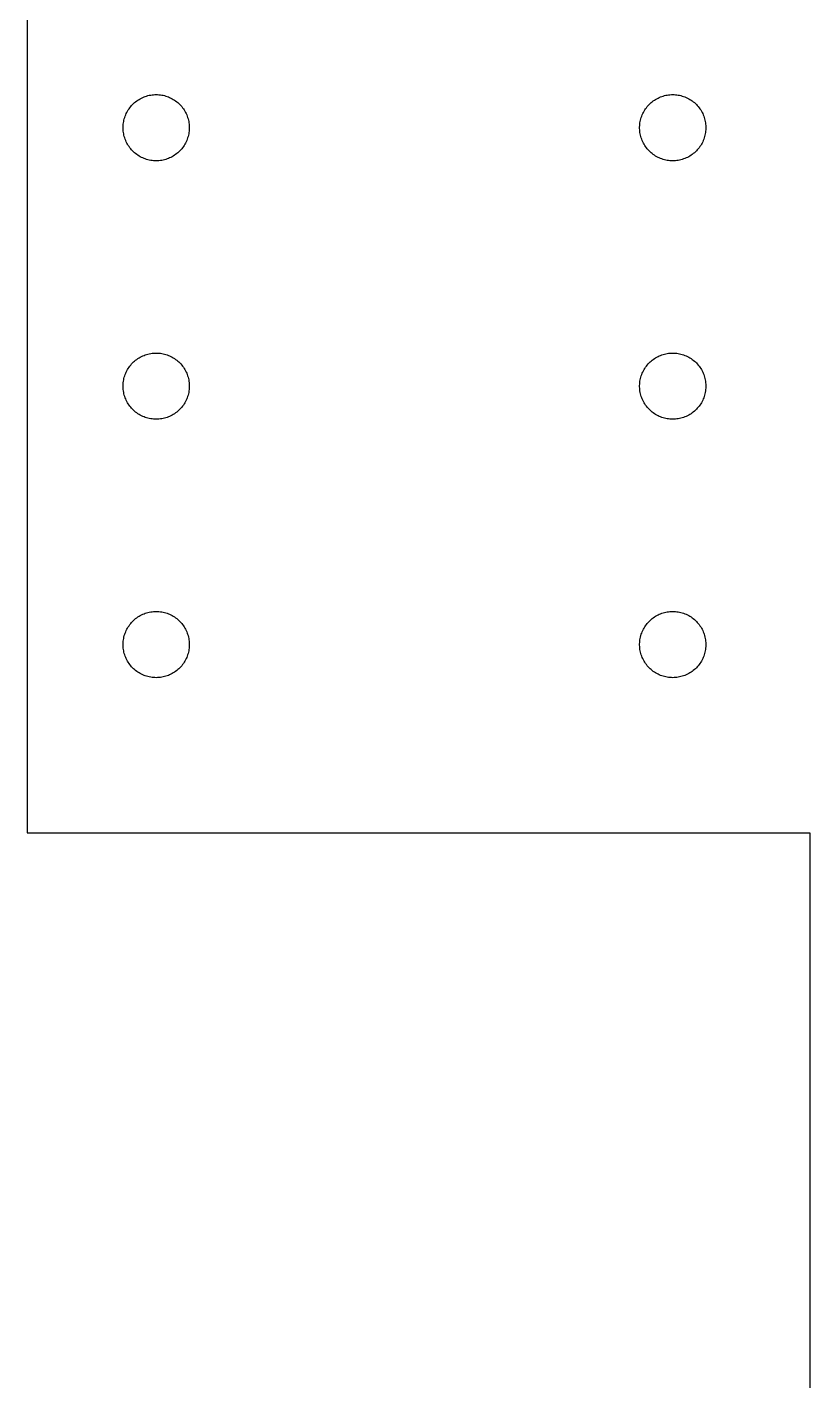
# Model space of a CAD drawing. Header units: metres. Extents: x -8 to 8, y -7.5 to 5.8.
# Drawn here: x -8.031 to -6.122, y -0.85 to 2.45 of the extents above; entities that cross this region are included whole.
import ezdxf

# ---------------------------------------------------------------- set-up
doc = ezdxf.new("R2010")
doc.units = ezdxf.units.M

msp = doc.modelspace()

# ---------------------------------------------------------------- linework, layer by layer
for p, q in [((-8.03149, 3.59999), (-8.03149, 0.485825)), ((-7.75542, 2.27544), (-7.75241, 2.27701)), ((-7.75241, 2.27701), (-7.74936, 2.27844)), ((-7.74936, 2.27844), (-7.74625, 2.27975)), ((-7.74625, 2.27975), (-7.74307, 2.28093)), ((-7.74307, 2.28093), (-7.73985, 2.28198)), ((-7.73985, 2.28198), (-7.7366, 2.28288)), ((-7.7366, 2.28288), (-7.73331, 2.28366)), ((-7.73331, 2.28366), (-7.73, 2.2843)), ((-7.73, 2.2843), (-7.72665, 2.28479)), ((-7.72665, 2.28479), (-7.72328, 2.28514)), ((-7.72328, 2.28514), (-7.71991, 2.28535)), ((-7.71991, 2.28535), (-7.71654, 2.28543)), ((-7.71654, 2.28543), (-7.71315, 2.28535)), ((-7.71315, 2.28535), (-7.70978, 2.28514)), ((-7.70978, 2.28514), (-7.70642, 2.28479)), ((-7.70642, 2.28479), (-7.70308, 2.2843)), ((-7.70308, 2.2843), (-7.69975, 2.28366)), ((-7.69975, 2.28366), (-7.69646, 2.28288)), ((-7.69646, 2.28288), (-7.69321, 2.28198)), ((-7.69321, 2.28198), (-7.68999, 2.28093)), ((-7.68999, 2.28093), (-7.68683, 2.27975)), ((-7.68683, 2.27975), (-7.6837, 2.27844)), ((-7.6837, 2.27844), (-7.68065, 2.27701)), ((-7.68065, 2.27701), (-7.67766, 2.27544)), ((-6.49557, 2.27544), (-6.49257, 2.27701)), ((-6.49257, 2.27701), (-6.48952, 2.27844)), ((-6.48952, 2.27844), (-6.4864, 2.27975)), ((-6.4864, 2.27975), (-6.48323, 2.28093)), ((-6.48323, 2.28093), (-6.48001, 2.28198)), ((-6.48001, 2.28198), (-6.47676, 2.28288)), ((-6.47676, 2.28288), (-6.47346, 2.28366)), ((-6.47346, 2.28366), (-6.47015, 2.2843)), ((-6.47015, 2.2843), (-6.4668, 2.28479)), ((-6.4668, 2.28479), (-6.46344, 2.28514)), ((-6.46344, 2.28514), (-6.46007, 2.28535)), ((-6.46007, 2.28535), (-6.4567, 2.28543)), ((-6.4567, 2.28543), (-6.45331, 2.28535)), ((-6.45331, 2.28535), (-6.44994, 2.28514)), ((-6.44994, 2.28514), (-6.44658, 2.28479)), ((-6.44658, 2.28479), (-6.44324, 2.2843)), ((-6.44324, 2.2843), (-6.43991, 2.28366)), ((-6.43991, 2.28366), (-6.43661, 2.28288)), ((-6.43661, 2.28288), (-6.43336, 2.28198)), ((-6.43336, 2.28198), (-6.43015, 2.28093)), ((-6.43015, 2.28093), (-6.42697, 2.27975)), ((-6.42697, 2.27975), (-6.42386, 2.27844)), ((-6.42386, 2.27844), (-6.42081, 2.27701)), ((-6.42081, 2.27701), (-6.4178, 2.27544)), ((-7.78806, 2.24211), (-7.78642, 2.24507)), ((-7.78642, 2.24507), (-7.78468, 2.24796)), ((-7.78468, 2.24796), (-7.78281, 2.25078)), ((-7.78281, 2.25078), (-7.78082, 2.25351)), ((-7.78082, 2.25351), (-7.77872, 2.25616)), ((-7.77872, 2.25616), (-7.7765, 2.25873)), ((-7.7765, 2.25873), (-7.7742, 2.26118)), ((-7.7742, 2.26118), (-7.77177, 2.26355)), ((-7.77177, 2.26355), (-7.76927, 2.26581)), ((-7.76927, 2.26581), (-7.76666, 2.26797)), ((-7.76666, 2.26797), (-7.76398, 2.27)), ((-7.76398, 2.27), (-7.7612, 2.27194)), ((-7.7612, 2.27194), (-7.75835, 2.27376)), ((-7.75835, 2.27376), (-7.75542, 2.27544)), ((-7.67766, 2.27544), (-7.67473, 2.27376)), ((-7.67473, 2.27376), (-7.67188, 2.27194)), ((-7.67188, 2.27194), (-7.6691, 2.27)), ((-7.6691, 2.27), (-7.6664, 2.26797)), ((-7.6664, 2.26797), (-7.6638, 2.26581)), ((-7.6638, 2.26581), (-7.66129, 2.26355)), ((-7.66129, 2.26355), (-7.65887, 2.26118)), ((-7.65887, 2.26118), (-7.65656, 2.25873)), ((-7.65656, 2.25873), (-7.65434, 2.25616)), ((-7.65434, 2.25616), (-7.65225, 2.25351)), ((-7.65225, 2.25351), (-7.65025, 2.25078)), ((-7.65025, 2.25078), (-7.64839, 2.24796)), ((-7.64839, 2.24796), (-7.64664, 2.24507)), ((-7.64664, 2.24507), (-7.645, 2.24211)), ((-6.52821, 2.24211), (-6.52658, 2.24507)), ((-6.52658, 2.24507), (-6.52483, 2.24796)), ((-6.52483, 2.24796), (-6.52296, 2.25078)), ((-6.52296, 2.25078), (-6.52098, 2.25351)), ((-6.52098, 2.25351), (-6.51888, 2.25616)), ((-6.51888, 2.25616), (-6.51666, 2.25873)), ((-6.51666, 2.25873), (-6.51436, 2.26118)), ((-6.51436, 2.26118), (-6.51193, 2.26355)), ((-6.51193, 2.26355), (-6.50943, 2.26581)), ((-6.50943, 2.26581), (-6.50682, 2.26797)), ((-6.50682, 2.26797), (-6.50414, 2.27)), ((-6.50414, 2.27), (-6.50136, 2.27194)), ((-6.50136, 2.27194), (-6.4985, 2.27376)), ((-6.4985, 2.27376), (-6.49557, 2.27544)), ((-6.4178, 2.27544), (-6.41489, 2.27376)), ((-6.41489, 2.27376), (-6.41203, 2.27194)), ((-6.41203, 2.27194), (-6.40926, 2.27)), ((-6.40926, 2.27), (-6.40656, 2.26797)), ((-6.40656, 2.26797), (-6.40395, 2.26581)), ((-6.40395, 2.26581), (-6.40144, 2.26355)), ((-6.40144, 2.26355), (-6.39903, 2.26118)), ((-6.39903, 2.26118), (-6.39671, 2.25873)), ((-6.39671, 2.25873), (-6.3945, 2.25616)), ((-6.3945, 2.25616), (-6.39241, 2.25351)), ((-6.39241, 2.25351), (-6.39041, 2.25078)), ((-6.39041, 2.25078), (-6.38855, 2.24796)), ((-6.38855, 2.24796), (-6.3868, 2.24507)), ((-6.3868, 2.24507), (-6.38516, 2.24211)), ((-7.79709, 2.20978), (-7.7968, 2.21315)), ((-7.7968, 2.21315), (-7.79637, 2.21651)), ((-7.79637, 2.21651), (-7.79581, 2.21983)), ((-7.79581, 2.21983), (-7.7951, 2.22314)), ((-7.7951, 2.22314), (-7.79427, 2.22643)), ((-7.79427, 2.22643), (-7.79329, 2.22966)), ((-7.79329, 2.22966), (-7.79218, 2.23285)), ((-7.79218, 2.23285), (-7.79094, 2.23599)), ((-7.79094, 2.23599), (-7.78957, 2.23907)), ((-7.78957, 2.23907), (-7.78806, 2.24211)), ((-7.645, 2.24211), (-7.64351, 2.23907)), ((-7.64351, 2.23907), (-7.64214, 2.23599)), ((-7.64214, 2.23599), (-7.64088, 2.23285)), ((-7.64088, 2.23285), (-7.63977, 2.22966)), ((-7.63977, 2.22966), (-7.63879, 2.22643)), ((-7.63879, 2.22643), (-7.63795, 2.22314)), ((-7.63795, 2.22314), (-7.63725, 2.21983)), ((-7.63725, 2.21983), (-7.63669, 2.21651)), ((-7.63669, 2.21651), (-7.63626, 2.21315)), ((-7.63626, 2.21315), (-7.63599, 2.20978)), ((-6.53723, 2.20978), (-6.53696, 2.21315)), ((-6.53696, 2.21315), (-6.53653, 2.21651)), ((-6.53653, 2.21651), (-6.53596, 2.21983)), ((-6.53596, 2.21983), (-6.53526, 2.22314)), ((-6.53526, 2.22314), (-6.53442, 2.22643)), ((-6.53442, 2.22643), (-6.53345, 2.22966)), ((-6.53345, 2.22966), (-6.53233, 2.23285)), ((-6.53233, 2.23285), (-6.5311, 2.23599)), ((-6.5311, 2.23599), (-6.52971, 2.23907)), ((-6.52971, 2.23907), (-6.52821, 2.24211)), ((-6.38516, 2.24211), (-6.38367, 2.23907)), ((-6.38367, 2.23907), (-6.38229, 2.23599)), ((-6.38229, 2.23599), (-6.38104, 2.23285)), ((-6.38104, 2.23285), (-6.37993, 2.22966)), ((-6.37993, 2.22966), (-6.37895, 2.22643)), ((-6.37895, 2.22643), (-6.37811, 2.22314)), ((-6.37811, 2.22314), (-6.37741, 2.21983)), ((-6.37741, 2.21983), (-6.37685, 2.21651)), ((-6.37685, 2.21651), (-6.37642, 2.21315)), ((-6.37642, 2.21315), (-6.37614, 2.20978)), ((-7.79723, 2.20641), (-7.79709, 2.20978)), ((-7.79723, 2.20303), (-7.79723, 2.20641)), ((-7.79709, 2.19965), (-7.79723, 2.20303)), ((-7.7968, 2.19627), (-7.79709, 2.19965)), ((-7.79637, 2.19293), (-7.7968, 2.19627)), ((-7.79581, 2.18959), (-7.79637, 2.19293)), ((-7.7951, 2.18628), (-7.79581, 2.18959)), ((-7.79427, 2.18301), (-7.7951, 2.18628)), ((-7.79329, 2.17978), (-7.79427, 2.18301)), ((-7.79218, 2.17659), (-7.79329, 2.17978)), ((-7.63977, 2.17978), (-7.64088, 2.17659)), ((-7.63879, 2.18301), (-7.63977, 2.17978)), ((-7.63795, 2.18628), (-7.63879, 2.18301)), ((-7.63725, 2.18959), (-7.63795, 2.18628)), ((-7.63669, 2.19293), (-7.63725, 2.18959)), ((-7.63626, 2.19627), (-7.63669, 2.19293)), ((-7.63599, 2.19965), (-7.63626, 2.19627)), ((-7.63599, 2.20978), (-7.63585, 2.20641)), ((-7.63585, 2.20303), (-7.63599, 2.19965)), ((-7.63585, 2.20641), (-7.63585, 2.20303)), ((-6.53738, 2.20641), (-6.53723, 2.20978)), ((-6.53738, 2.20303), (-6.53738, 2.20641)), ((-6.53723, 2.19965), (-6.53738, 2.20303)), ((-6.53696, 2.19627), (-6.53723, 2.19965)), ((-6.53653, 2.19293), (-6.53696, 2.19627)), ((-6.53596, 2.18959), (-6.53653, 2.19293)), ((-6.53526, 2.18628), (-6.53596, 2.18959)), ((-6.53442, 2.18301), (-6.53526, 2.18628)), ((-6.53345, 2.17978), (-6.53442, 2.18301)), ((-6.53233, 2.17659), (-6.53345, 2.17978)), ((-6.37993, 2.17978), (-6.38104, 2.17659)), ((-6.37895, 2.18301), (-6.37993, 2.17978)), ((-6.37811, 2.18628), (-6.37895, 2.18301)), ((-6.37741, 2.18959), (-6.37811, 2.18628)), ((-6.37685, 2.19293), (-6.37741, 2.18959)), ((-6.37642, 2.19627), (-6.37685, 2.19293)), ((-6.37614, 2.19965), (-6.37642, 2.19627)), ((-6.37614, 2.20978), (-6.37599, 2.20641)), ((-6.37599, 2.20303), (-6.37614, 2.19965)), ((-6.37599, 2.20641), (-6.37599, 2.20303)), ((-7.79094, 2.17345), (-7.79218, 2.17659)), ((-7.78957, 2.17035), (-7.79094, 2.17345)), ((-7.78806, 2.16733), (-7.78957, 2.17035)), ((-7.78642, 2.16437), (-7.78806, 2.16733)), ((-7.78468, 2.16147), (-7.78642, 2.16437)), ((-7.78281, 2.15866), (-7.78468, 2.16147)), ((-7.78082, 2.15591), (-7.78281, 2.15866)), ((-7.77872, 2.15327), (-7.78082, 2.15591)), ((-7.7765, 2.15071), (-7.77872, 2.15327)), ((-7.7742, 2.14825), (-7.7765, 2.15071)), ((-7.77177, 2.14589), (-7.7742, 2.14825)), ((-7.76927, 2.14362), (-7.77177, 2.14589)), ((-7.66129, 2.14589), (-7.6638, 2.14362)), ((-7.65887, 2.14825), (-7.66129, 2.14589)), ((-7.65656, 2.15071), (-7.65887, 2.14825)), ((-7.65434, 2.15327), (-7.65656, 2.15071)), ((-7.65225, 2.15591), (-7.65434, 2.15327)), ((-7.65025, 2.15866), (-7.65225, 2.15591)), ((-7.64839, 2.16147), (-7.65025, 2.15866)), ((-7.64664, 2.16437), (-7.64839, 2.16147)), ((-7.645, 2.16733), (-7.64664, 2.16437)), ((-7.64351, 2.17035), (-7.645, 2.16733)), ((-7.64214, 2.17345), (-7.64351, 2.17035)), ((-7.64088, 2.17659), (-7.64214, 2.17345)), ((-6.5311, 2.17345), (-6.53233, 2.17659)), ((-6.52971, 2.17035), (-6.5311, 2.17345)), ((-6.52821, 2.16733), (-6.52971, 2.17035)), ((-6.52658, 2.16437), (-6.52821, 2.16733)), ((-6.52483, 2.16147), (-6.52658, 2.16437)), ((-6.52296, 2.15866), (-6.52483, 2.16147)), ((-6.52098, 2.15591), (-6.52296, 2.15866)), ((-6.51888, 2.15327), (-6.52098, 2.15591)), ((-6.51666, 2.15071), (-6.51888, 2.15327)), ((-6.51436, 2.14825), (-6.51666, 2.15071)), ((-6.51193, 2.14589), (-6.51436, 2.14825)), ((-6.50943, 2.14362), (-6.51193, 2.14589)), ((-6.40144, 2.14589), (-6.40395, 2.14362)), ((-6.39903, 2.14825), (-6.40144, 2.14589)), ((-6.39671, 2.15071), (-6.39903, 2.14825)), ((-6.3945, 2.15327), (-6.39671, 2.15071)), ((-6.39241, 2.15591), (-6.3945, 2.15327)), ((-6.39041, 2.15866), (-6.39241, 2.15591)), ((-6.38855, 2.16147), (-6.39041, 2.15866)), ((-6.3868, 2.16437), (-6.38855, 2.16147)), ((-6.38516, 2.16733), (-6.3868, 2.16437)), ((-6.38367, 2.17035), (-6.38516, 2.16733)), ((-6.38229, 2.17345), (-6.38367, 2.17035)), ((-6.38104, 2.17659), (-6.38229, 2.17345)), ((-7.76666, 2.14146), (-7.76927, 2.14362)), ((-7.76398, 2.13942), (-7.76666, 2.14146)), ((-7.7612, 2.1375), (-7.76398, 2.13942)), ((-7.75835, 2.13568), (-7.7612, 2.1375)), ((-7.75542, 2.13399), (-7.75835, 2.13568)), ((-7.75241, 2.13243), (-7.75542, 2.13399)), ((-7.74936, 2.13098), (-7.75241, 2.13243)), ((-7.74625, 2.12967), (-7.74936, 2.13098)), ((-7.74307, 2.12849), (-7.74625, 2.12967)), ((-7.73985, 2.12746), (-7.74307, 2.12849)), ((-7.7366, 2.12654), (-7.73985, 2.12746)), ((-7.73331, 2.12578), (-7.7366, 2.12654)), ((-7.73, 2.12514), (-7.73331, 2.12578)), ((-7.72665, 2.12465), (-7.73, 2.12514)), ((-7.72328, 2.1243), (-7.72665, 2.12465)), ((-7.71991, 2.12408), (-7.72328, 2.1243)), ((-7.71654, 2.12401), (-7.71991, 2.12408)), ((-7.71315, 2.12408), (-7.71654, 2.12401)), ((-7.70978, 2.1243), (-7.71315, 2.12408)), ((-7.70642, 2.12465), (-7.70978, 2.1243)), ((-7.70308, 2.12514), (-7.70642, 2.12465)), ((-7.69975, 2.12578), (-7.70308, 2.12514)), ((-7.69646, 2.12654), (-7.69975, 2.12578)), ((-7.69321, 2.12746), (-7.69646, 2.12654)), ((-7.68999, 2.12849), (-7.69321, 2.12746)), ((-7.68683, 2.12967), (-7.68999, 2.12849)), ((-7.6837, 2.13098), (-7.68683, 2.12967)), ((-7.68065, 2.13243), (-7.6837, 2.13098)), ((-7.67766, 2.13399), (-7.68065, 2.13243)), ((-7.67473, 2.13568), (-7.67766, 2.13399)), ((-7.67188, 2.1375), (-7.67473, 2.13568)), ((-7.6691, 2.13942), (-7.67188, 2.1375)), ((-7.6664, 2.14146), (-7.6691, 2.13942)), ((-7.6638, 2.14362), (-7.6664, 2.14146)), ((-6.50682, 2.14146), (-6.50943, 2.14362)), ((-6.50414, 2.13942), (-6.50682, 2.14146)), ((-6.50136, 2.1375), (-6.50414, 2.13942)), ((-6.4985, 2.13568), (-6.50136, 2.1375)), ((-6.49557, 2.13399), (-6.4985, 2.13568)), ((-6.49257, 2.13243), (-6.49557, 2.13399)), ((-6.48952, 2.13098), (-6.49257, 2.13243)), ((-6.4864, 2.12967), (-6.48952, 2.13098)), ((-6.48323, 2.12849), (-6.4864, 2.12967)), ((-6.48001, 2.12746), (-6.48323, 2.12849)), ((-6.47676, 2.12654), (-6.48001, 2.12746)), ((-6.47346, 2.12578), (-6.47676, 2.12654)), ((-6.47015, 2.12514), (-6.47346, 2.12578)), ((-6.4668, 2.12465), (-6.47015, 2.12514)), ((-6.46344, 2.1243), (-6.4668, 2.12465)), ((-6.46007, 2.12408), (-6.46344, 2.1243)), ((-6.4567, 2.12401), (-6.46007, 2.12408)), ((-6.45331, 2.12408), (-6.4567, 2.12401)), ((-6.44994, 2.1243), (-6.45331, 2.12408)), ((-6.44658, 2.12465), (-6.44994, 2.1243)), ((-6.44324, 2.12514), (-6.44658, 2.12465)), ((-6.43991, 2.12578), (-6.44324, 2.12514)), ((-6.43661, 2.12654), (-6.43991, 2.12578)), ((-6.43336, 2.12746), (-6.43661, 2.12654)), ((-6.43015, 2.12849), (-6.43336, 2.12746)), ((-6.42697, 2.12967), (-6.43015, 2.12849)), ((-6.42386, 2.13098), (-6.42697, 2.12967)), ((-6.42081, 2.13243), (-6.42386, 2.13098)), ((-6.4178, 2.13399), (-6.42081, 2.13243)), ((-6.41489, 2.13568), (-6.4178, 2.13399)), ((-6.41203, 2.1375), (-6.41489, 2.13568)), ((-6.40926, 2.13942), (-6.41203, 2.1375)), ((-6.40656, 2.14146), (-6.40926, 2.13942)), ((-6.40395, 2.14362), (-6.40656, 2.14146)), ((-7.74625, 1.64984), (-7.74307, 1.65102)), ((-7.74307, 1.65102), (-7.73985, 1.65205)), ((-7.73985, 1.65205), (-7.7366, 1.65297)), ((-7.7366, 1.65297), (-7.73331, 1.65375)), ((-7.73331, 1.65375), (-7.73, 1.65437)), ((-7.73, 1.65437), (-7.72665, 1.65486)), ((-7.72665, 1.65486), (-7.72328, 1.65523)), ((-7.72328, 1.65523), (-7.71991, 1.65543)), ((-7.71991, 1.65543), (-7.71654, 1.6555)), ((-7.71654, 1.6555), (-7.71315, 1.65543)), ((-7.71315, 1.65543), (-7.70978, 1.65523)), ((-7.70978, 1.65523), (-7.70642, 1.65486)), ((-7.70642, 1.65486), (-7.70308, 1.65437)), ((-7.70308, 1.65437), (-7.69975, 1.65375)), ((-7.69975, 1.65375), (-7.69646, 1.65297)), ((-7.69646, 1.65297), (-7.69321, 1.65205)), ((-7.69321, 1.65205), (-7.68999, 1.65102)), ((-7.68999, 1.65102), (-7.68683, 1.64984)), ((-6.4864, 1.64984), (-6.48323, 1.65102)), ((-6.48323, 1.65102), (-6.48001, 1.65205)), ((-6.48001, 1.65205), (-6.47676, 1.65297)), ((-6.47676, 1.65297), (-6.47346, 1.65375)), ((-6.47346, 1.65375), (-6.47015, 1.65437)), ((-6.47015, 1.65437), (-6.4668, 1.65486)), ((-6.4668, 1.65486), (-6.46344, 1.65523)), ((-6.46344, 1.65523), (-6.46007, 1.65543)), ((-6.46007, 1.65543), (-6.4567, 1.6555)), ((-6.4567, 1.6555), (-6.45331, 1.65543)), ((-6.45331, 1.65543), (-6.44994, 1.65523)), ((-6.44994, 1.65523), (-6.44658, 1.65486)), ((-6.44658, 1.65486), (-6.44324, 1.65437)), ((-6.44324, 1.65437), (-6.43991, 1.65375)), ((-6.43991, 1.65375), (-6.43661, 1.65297)), ((-6.43661, 1.65297), (-6.43336, 1.65205)), ((-6.43336, 1.65205), (-6.43015, 1.65102)), ((-6.43015, 1.65102), (-6.42697, 1.64984)), ((-7.78642, 1.61514), (-7.78468, 1.61804)), ((-7.78468, 1.61804), (-7.78281, 1.62085)), ((-7.78281, 1.62085), (-7.78082, 1.6236)), ((-7.78082, 1.6236), (-7.77872, 1.62624)), ((-7.77872, 1.62624), (-7.7765, 1.6288)), ((-7.7765, 1.6288), (-7.7742, 1.63127)), ((-7.7742, 1.63127), (-7.77177, 1.63364)), ((-7.77177, 1.63364), (-7.76927, 1.63589)), ((-7.76927, 1.63589), (-7.76666, 1.63805)), ((-7.76666, 1.63805), (-7.76398, 1.64009)), ((-7.76398, 1.64009), (-7.7612, 1.64201)), ((-7.7612, 1.64201), (-7.75835, 1.64383)), ((-7.75835, 1.64383), (-7.75542, 1.64552)), ((-7.75542, 1.64552), (-7.75241, 1.64709)), ((-7.75241, 1.64709), (-7.74936, 1.64853)), ((-7.74936, 1.64853), (-7.74625, 1.64984)), ((-7.68683, 1.64984), (-7.6837, 1.64853)), ((-7.6837, 1.64853), (-7.68065, 1.64709)), ((-7.68065, 1.64709), (-7.67766, 1.64552)), ((-7.67766, 1.64552), (-7.67473, 1.64383)), ((-7.67473, 1.64383), (-7.67188, 1.64201)), ((-7.67188, 1.64201), (-7.6691, 1.64009)), ((-7.6691, 1.64009), (-7.6664, 1.63805)), ((-7.6664, 1.63805), (-7.6638, 1.63589)), ((-7.6638, 1.63589), (-7.66129, 1.63364)), ((-7.66129, 1.63364), (-7.65887, 1.63127)), ((-7.65887, 1.63127), (-7.65656, 1.6288)), ((-7.65656, 1.6288), (-7.65434, 1.62624)), ((-7.65434, 1.62624), (-7.65225, 1.6236)), ((-7.65225, 1.6236), (-7.65025, 1.62085)), ((-7.65025, 1.62085), (-7.64839, 1.61804)), ((-7.64839, 1.61804), (-7.64664, 1.61514)), ((-6.52658, 1.61514), (-6.52483, 1.61804)), ((-6.52483, 1.61804), (-6.52296, 1.62085)), ((-6.52296, 1.62085), (-6.52098, 1.6236)), ((-6.52098, 1.6236), (-6.51888, 1.62624)), ((-6.51888, 1.62624), (-6.51666, 1.6288)), ((-6.51666, 1.6288), (-6.51436, 1.63127)), ((-6.51436, 1.63127), (-6.51193, 1.63364)), ((-6.51193, 1.63364), (-6.50943, 1.63589)), ((-6.50943, 1.63589), (-6.50682, 1.63805)), ((-6.50682, 1.63805), (-6.50414, 1.64009)), ((-6.50414, 1.64009), (-6.50136, 1.64201)), ((-6.50136, 1.64201), (-6.4985, 1.64383)), ((-6.4985, 1.64383), (-6.49557, 1.64552)), ((-6.49557, 1.64552), (-6.49257, 1.64709)), ((-6.49257, 1.64709), (-6.48952, 1.64853)), ((-6.48952, 1.64853), (-6.4864, 1.64984)), ((-6.42697, 1.64984), (-6.42386, 1.64853)), ((-6.42386, 1.64853), (-6.42081, 1.64709)), ((-6.42081, 1.64709), (-6.4178, 1.64552)), ((-6.4178, 1.64552), (-6.41489, 1.64383)), ((-6.41489, 1.64383), (-6.41203, 1.64201)), ((-6.41203, 1.64201), (-6.40926, 1.64009)), ((-6.40926, 1.64009), (-6.40656, 1.63805)), ((-6.40656, 1.63805), (-6.40395, 1.63589)), ((-6.40395, 1.63589), (-6.40144, 1.63364)), ((-6.40144, 1.63364), (-6.39903, 1.63127)), ((-6.39903, 1.63127), (-6.39671, 1.6288)), ((-6.39671, 1.6288), (-6.3945, 1.62624)), ((-6.3945, 1.62624), (-6.39241, 1.6236)), ((-6.39241, 1.6236), (-6.39041, 1.62085)), ((-6.39041, 1.62085), (-6.38855, 1.61804)), ((-6.38855, 1.61804), (-6.3868, 1.61514)), ((-7.7968, 1.58324), (-7.79637, 1.58658)), ((-7.79637, 1.58658), (-7.79581, 1.58992)), ((-7.79581, 1.58992), (-7.7951, 1.59323)), ((-7.7951, 1.59323), (-7.79427, 1.5965)), ((-7.79427, 1.5965), (-7.79329, 1.59973)), ((-7.79329, 1.59973), (-7.79218, 1.60292)), ((-7.79218, 1.60292), (-7.79094, 1.60606)), ((-7.79094, 1.60606), (-7.78957, 1.60916)), ((-7.78957, 1.60916), (-7.78806, 1.61218)), ((-7.78806, 1.61218), (-7.78642, 1.61514)), ((-7.64664, 1.61514), (-7.645, 1.61218)), ((-7.645, 1.61218), (-7.64351, 1.60916)), ((-7.64351, 1.60916), (-7.64214, 1.60606)), ((-7.64214, 1.60606), (-7.64088, 1.60292)), ((-7.64088, 1.60292), (-7.63977, 1.59973)), ((-7.63977, 1.59973), (-7.63879, 1.5965)), ((-7.63879, 1.5965), (-7.63795, 1.59323)), ((-7.63795, 1.59323), (-7.63725, 1.58992)), ((-7.63725, 1.58992), (-7.63669, 1.58658)), ((-7.63669, 1.58658), (-7.63626, 1.58324)), ((-6.53696, 1.58324), (-6.53653, 1.58658)), ((-6.53653, 1.58658), (-6.53596, 1.58992)), ((-6.53596, 1.58992), (-6.53526, 1.59323)), ((-6.53526, 1.59323), (-6.53442, 1.5965)), ((-6.53442, 1.5965), (-6.53345, 1.59973)), ((-6.53345, 1.59973), (-6.53233, 1.60292)), ((-6.53233, 1.60292), (-6.5311, 1.60606)), ((-6.5311, 1.60606), (-6.52971, 1.60916)), ((-6.52971, 1.60916), (-6.52821, 1.61218)), ((-6.52821, 1.61218), (-6.52658, 1.61514)), ((-6.3868, 1.61514), (-6.38516, 1.61218)), ((-6.38516, 1.61218), (-6.38367, 1.60916)), ((-6.38367, 1.60916), (-6.38229, 1.60606)), ((-6.38229, 1.60606), (-6.38104, 1.60292)), ((-6.38104, 1.60292), (-6.37993, 1.59973)), ((-6.37993, 1.59973), (-6.37895, 1.5965)), ((-6.37895, 1.5965), (-6.37811, 1.59323)), ((-6.37811, 1.59323), (-6.37741, 1.58992)), ((-6.37741, 1.58992), (-6.37685, 1.58658)), ((-6.37685, 1.58658), (-6.37642, 1.58324)), ((-7.79723, 1.57649), (-7.79709, 1.57986)), ((-7.79723, 1.5731), (-7.79723, 1.57649)), ((-7.79709, 1.56973), (-7.79723, 1.5731)), ((-7.79709, 1.57986), (-7.7968, 1.58324)), ((-7.7968, 1.56636), (-7.79709, 1.56973)), ((-7.79637, 1.563), (-7.7968, 1.56636)), ((-7.79581, 1.55968), (-7.79637, 1.563)), ((-7.7951, 1.55637), (-7.79581, 1.55968)), ((-7.79427, 1.55309), (-7.7951, 1.55637)), ((-7.79329, 1.54985), (-7.79427, 1.55309)), ((-7.63879, 1.55309), (-7.63977, 1.54985)), ((-7.63795, 1.55637), (-7.63879, 1.55309)), ((-7.63725, 1.55968), (-7.63795, 1.55637)), ((-7.63669, 1.563), (-7.63725, 1.55968)), ((-7.63626, 1.56636), (-7.63669, 1.563)), ((-7.63626, 1.58324), (-7.63599, 1.57986)), ((-7.63599, 1.56973), (-7.63626, 1.56636)), ((-7.63599, 1.57986), (-7.63585, 1.57649)), ((-7.63585, 1.5731), (-7.63599, 1.56973)), ((-7.63585, 1.57649), (-7.63585, 1.5731)), ((-6.53738, 1.57649), (-6.53723, 1.57986)), ((-6.53738, 1.5731), (-6.53738, 1.57649)), ((-6.53723, 1.56973), (-6.53738, 1.5731)), ((-6.53723, 1.57986), (-6.53696, 1.58324)), ((-6.53696, 1.56636), (-6.53723, 1.56973)), ((-6.53653, 1.563), (-6.53696, 1.56636)), ((-6.53596, 1.55968), (-6.53653, 1.563)), ((-6.53526, 1.55637), (-6.53596, 1.55968)), ((-6.53442, 1.55309), (-6.53526, 1.55637)), ((-6.53345, 1.54985), (-6.53442, 1.55309)), ((-6.37895, 1.55309), (-6.37993, 1.54985)), ((-6.37811, 1.55637), (-6.37895, 1.55309)), ((-6.37741, 1.55968), (-6.37811, 1.55637)), ((-6.37685, 1.563), (-6.37741, 1.55968)), ((-6.37642, 1.56636), (-6.37685, 1.563)), ((-6.37642, 1.58324), (-6.37614, 1.57986)), ((-6.37614, 1.56973), (-6.37642, 1.56636)), ((-6.37614, 1.57986), (-6.37599, 1.57649)), ((-6.37599, 1.5731), (-6.37614, 1.56973)), ((-6.37599, 1.57649), (-6.37599, 1.5731)), ((-7.79218, 1.54666), (-7.79329, 1.54985)), ((-7.79094, 1.54352), (-7.79218, 1.54666)), ((-7.78957, 1.54044), (-7.79094, 1.54352)), ((-7.78806, 1.5374), (-7.78957, 1.54044)), ((-7.78642, 1.53444), (-7.78806, 1.5374)), ((-7.78468, 1.53156), (-7.78642, 1.53444)), ((-7.78281, 1.52873), (-7.78468, 1.53156)), ((-7.78082, 1.526), (-7.78281, 1.52873)), ((-7.77872, 1.52335), (-7.78082, 1.526)), ((-7.7765, 1.5208), (-7.77872, 1.52335)), ((-7.7742, 1.51833), (-7.7765, 1.5208)), ((-7.77177, 1.51596), (-7.7742, 1.51833)), ((-7.65887, 1.51833), (-7.66129, 1.51596)), ((-7.65656, 1.5208), (-7.65887, 1.51833)), ((-7.65434, 1.52335), (-7.65656, 1.5208)), ((-7.65225, 1.526), (-7.65434, 1.52335)), ((-7.65025, 1.52873), (-7.65225, 1.526)), ((-7.64839, 1.53156), (-7.65025, 1.52873)), ((-7.64664, 1.53444), (-7.64839, 1.53156)), ((-7.645, 1.5374), (-7.64664, 1.53444)), ((-7.64351, 1.54044), (-7.645, 1.5374)), ((-7.64214, 1.54352), (-7.64351, 1.54044)), ((-7.64088, 1.54666), (-7.64214, 1.54352)), ((-7.63977, 1.54985), (-7.64088, 1.54666)), ((-6.53233, 1.54666), (-6.53345, 1.54985)), ((-6.5311, 1.54352), (-6.53233, 1.54666)), ((-6.52971, 1.54044), (-6.5311, 1.54352)), ((-6.52821, 1.5374), (-6.52971, 1.54044)), ((-6.52658, 1.53444), (-6.52821, 1.5374)), ((-6.52483, 1.53156), (-6.52658, 1.53444)), ((-6.52296, 1.52873), (-6.52483, 1.53156)), ((-6.52098, 1.526), (-6.52296, 1.52873)), ((-6.51888, 1.52335), (-6.52098, 1.526)), ((-6.51666, 1.5208), (-6.51888, 1.52335)), ((-6.51436, 1.51833), (-6.51666, 1.5208)), ((-6.51193, 1.51596), (-6.51436, 1.51833)), ((-6.39903, 1.51833), (-6.40144, 1.51596)), ((-6.39671, 1.5208), (-6.39903, 1.51833)), ((-6.3945, 1.52335), (-6.39671, 1.5208)), ((-6.39241, 1.526), (-6.3945, 1.52335)), ((-6.39041, 1.52873), (-6.39241, 1.526)), ((-6.38855, 1.53156), (-6.39041, 1.52873)), ((-6.3868, 1.53444), (-6.38855, 1.53156)), ((-6.38516, 1.5374), (-6.3868, 1.53444)), ((-6.38367, 1.54044), (-6.38516, 1.5374)), ((-6.38229, 1.54352), (-6.38367, 1.54044)), ((-6.38104, 1.54666), (-6.38229, 1.54352)), ((-6.37993, 1.54985), (-6.38104, 1.54666)), ((-7.76927, 1.5137), (-7.77177, 1.51596)), ((-7.76666, 1.51155), (-7.76927, 1.5137)), ((-7.76398, 1.50951), (-7.76666, 1.51155)), ((-7.7612, 1.50757), (-7.76398, 1.50951)), ((-7.75835, 1.50575), (-7.7612, 1.50757)), ((-7.75542, 1.50407), (-7.75835, 1.50575)), ((-7.75241, 1.5025), (-7.75542, 1.50407)), ((-7.74936, 1.50107), (-7.75241, 1.5025)), ((-7.74625, 1.49976), (-7.74936, 1.50107)), ((-7.74307, 1.49858), (-7.74625, 1.49976)), ((-7.73985, 1.49753), (-7.74307, 1.49858)), ((-7.7366, 1.49663), (-7.73985, 1.49753)), ((-7.73331, 1.49585), (-7.7366, 1.49663)), ((-7.73, 1.49522), (-7.73331, 1.49585)), ((-7.72665, 1.49472), (-7.73, 1.49522)), ((-7.72328, 1.49437), (-7.72665, 1.49472)), ((-7.71991, 1.49416), (-7.72328, 1.49437)), ((-7.71654, 1.49408), (-7.71991, 1.49416)), ((-7.71315, 1.49416), (-7.71654, 1.49408)), ((-7.70978, 1.49437), (-7.71315, 1.49416)), ((-7.70642, 1.49472), (-7.70978, 1.49437)), ((-7.70308, 1.49522), (-7.70642, 1.49472)), ((-7.69975, 1.49585), (-7.70308, 1.49522)), ((-7.69646, 1.49663), (-7.69975, 1.49585)), ((-7.69321, 1.49753), (-7.69646, 1.49663)), ((-7.68999, 1.49858), (-7.69321, 1.49753)), ((-7.68683, 1.49976), (-7.68999, 1.49858)), ((-7.6837, 1.50107), (-7.68683, 1.49976)), ((-7.68065, 1.5025), (-7.6837, 1.50107)), ((-7.67766, 1.50407), (-7.68065, 1.5025)), ((-7.67473, 1.50575), (-7.67766, 1.50407)), ((-7.67188, 1.50757), (-7.67473, 1.50575)), ((-7.6691, 1.50951), (-7.67188, 1.50757)), ((-7.6664, 1.51155), (-7.6691, 1.50951)), ((-7.6638, 1.5137), (-7.6664, 1.51155)), ((-7.66129, 1.51596), (-7.6638, 1.5137)), ((-6.50943, 1.5137), (-6.51193, 1.51596)), ((-6.50682, 1.51155), (-6.50943, 1.5137)), ((-6.50414, 1.50951), (-6.50682, 1.51155)), ((-6.50136, 1.50757), (-6.50414, 1.50951)), ((-6.4985, 1.50575), (-6.50136, 1.50757)), ((-6.49557, 1.50407), (-6.4985, 1.50575)), ((-6.49257, 1.5025), (-6.49557, 1.50407)), ((-6.48952, 1.50107), (-6.49257, 1.5025)), ((-6.4864, 1.49976), (-6.48952, 1.50107)), ((-6.48323, 1.49858), (-6.4864, 1.49976)), ((-6.48001, 1.49753), (-6.48323, 1.49858)), ((-6.47676, 1.49663), (-6.48001, 1.49753)), ((-6.47346, 1.49585), (-6.47676, 1.49663)), ((-6.47015, 1.49522), (-6.47346, 1.49585)), ((-6.4668, 1.49472), (-6.47015, 1.49522)), ((-6.46344, 1.49437), (-6.4668, 1.49472)), ((-6.46007, 1.49416), (-6.46344, 1.49437)), ((-6.4567, 1.49408), (-6.46007, 1.49416)), ((-6.45331, 1.49416), (-6.4567, 1.49408)), ((-6.44994, 1.49437), (-6.45331, 1.49416)), ((-6.44658, 1.49472), (-6.44994, 1.49437)), ((-6.44324, 1.49522), (-6.44658, 1.49472)), ((-6.43991, 1.49585), (-6.44324, 1.49522)), ((-6.43661, 1.49663), (-6.43991, 1.49585)), ((-6.43336, 1.49753), (-6.43661, 1.49663)), ((-6.43015, 1.49858), (-6.43336, 1.49753)), ((-6.42697, 1.49976), (-6.43015, 1.49858)), ((-6.42386, 1.50107), (-6.42697, 1.49976)), ((-6.42081, 1.5025), (-6.42386, 1.50107)), ((-6.4178, 1.50407), (-6.42081, 1.5025)), ((-6.41489, 1.50575), (-6.4178, 1.50407)), ((-6.41203, 1.50757), (-6.41489, 1.50575)), ((-6.40926, 1.50951), (-6.41203, 1.50757)), ((-6.40656, 1.51155), (-6.40926, 1.50951)), ((-6.40395, 1.5137), (-6.40656, 1.51155)), ((-6.40144, 1.51596), (-6.40395, 1.5137)), ((-7.73985, 1.02214), (-7.7366, 1.02304)), ((-7.7366, 1.02304), (-7.73331, 1.02382)), ((-7.73331, 1.02382), (-7.73, 1.02446)), ((-7.73, 1.02446), (-7.72665, 1.02495)), ((-7.72665, 1.02495), (-7.72328, 1.0253)), ((-7.72328, 1.0253), (-7.71991, 1.02551)), ((-7.71991, 1.02551), (-7.71654, 1.02559)), ((-7.71654, 1.02559), (-7.71315, 1.02551)), ((-7.71315, 1.02551), (-7.70978, 1.0253)), ((-7.70978, 1.0253), (-7.70642, 1.02495)), ((-7.70642, 1.02495), (-7.70308, 1.02446)), ((-7.70308, 1.02446), (-7.69975, 1.02382)), ((-7.69975, 1.02382), (-7.69646, 1.02304)), ((-7.69646, 1.02304), (-7.69321, 1.02214)), ((-6.48001, 1.02214), (-6.47676, 1.02304)), ((-6.47676, 1.02304), (-6.47346, 1.02382)), ((-6.47346, 1.02382), (-6.47015, 1.02446)), ((-6.47015, 1.02446), (-6.4668, 1.02495)), ((-6.4668, 1.02495), (-6.46344, 1.0253)), ((-6.46344, 1.0253), (-6.46007, 1.02551)), ((-6.46007, 1.02551), (-6.4567, 1.02559)), ((-6.4567, 1.02559), (-6.45331, 1.02551)), ((-6.45331, 1.02551), (-6.44994, 1.0253)), ((-6.44994, 1.0253), (-6.44658, 1.02495)), ((-6.44658, 1.02495), (-6.44324, 1.02446)), ((-6.44324, 1.02446), (-6.43991, 1.02382)), ((-6.43991, 1.02382), (-6.43661, 1.02304)), ((-6.43661, 1.02304), (-6.43336, 1.02214)), ((-7.78468, 0.988113), (-7.78281, 0.990936)), ((-7.78281, 0.990936), (-7.78082, 0.993668)), ((-7.78082, 0.993668), (-7.77872, 0.996323)), ((-7.77872, 0.996323), (-7.7765, 0.998886)), ((-7.7765, 0.998886), (-7.7742, 1.00134)), ((-7.7742, 1.00134), (-7.77177, 1.00371)), ((-7.77177, 1.00371), (-7.76927, 1.00597)), ((-7.76927, 1.00597), (-7.76666, 1.00812)), ((-7.76666, 1.00812), (-7.76398, 1.01016)), ((-7.76398, 1.01016), (-7.7612, 1.0121)), ((-7.7612, 1.0121), (-7.75835, 1.01392)), ((-7.75835, 1.01392), (-7.75542, 1.01559)), ((-7.75542, 1.01559), (-7.75241, 1.01717)), ((-7.75241, 1.01717), (-7.74936, 1.0186)), ((-7.74936, 1.0186), (-7.74625, 1.01991)), ((-7.74625, 1.01991), (-7.74307, 1.02109)), ((-7.74307, 1.02109), (-7.73985, 1.02214)), ((-7.69321, 1.02214), (-7.68999, 1.02109)), ((-7.68999, 1.02109), (-7.68683, 1.01991)), ((-7.68683, 1.01991), (-7.6837, 1.0186)), ((-7.6837, 1.0186), (-7.68065, 1.01717)), ((-7.68065, 1.01717), (-7.67766, 1.01559)), ((-7.67766, 1.01559), (-7.67473, 1.01392)), ((-7.67473, 1.01392), (-7.67188, 1.0121)), ((-7.67188, 1.0121), (-7.6691, 1.01016)), ((-7.6691, 1.01016), (-7.6664, 1.00812)), ((-7.6664, 1.00812), (-7.6638, 1.00597)), ((-7.6638, 1.00597), (-7.66129, 1.00371)), ((-7.66129, 1.00371), (-7.65887, 1.00134)), ((-7.65887, 1.00134), (-7.65656, 0.998886)), ((-7.65656, 0.998886), (-7.65434, 0.996323)), ((-7.65434, 0.996323), (-7.65225, 0.993668)), ((-7.65225, 0.993668), (-7.65025, 0.990936)), ((-7.65025, 0.990936), (-7.64839, 0.988113)), ((-6.52483, 0.988113), (-6.52296, 0.990936)), ((-6.52296, 0.990936), (-6.52098, 0.993668)), ((-6.52098, 0.993668), (-6.51888, 0.996323)), ((-6.51888, 0.996323), (-6.51666, 0.998886)), ((-6.51666, 0.998886), (-6.51436, 1.00134)), ((-6.51436, 1.00134), (-6.51193, 1.00371)), ((-6.51193, 1.00371), (-6.50943, 1.00597)), ((-6.50943, 1.00597), (-6.50682, 1.00812)), ((-6.50682, 1.00812), (-6.50414, 1.01016)), ((-6.50414, 1.01016), (-6.50136, 1.0121)), ((-6.50136, 1.0121), (-6.4985, 1.01392)), ((-6.4985, 1.01392), (-6.49557, 1.01559)), ((-6.49557, 1.01559), (-6.49257, 1.01717)), ((-6.49257, 1.01717), (-6.48952, 1.0186)), ((-6.48952, 1.0186), (-6.4864, 1.01991)), ((-6.4864, 1.01991), (-6.48323, 1.02109)), ((-6.48323, 1.02109), (-6.48001, 1.02214)), ((-6.43336, 1.02214), (-6.43015, 1.02109)), ((-6.43015, 1.02109), (-6.42697, 1.01991)), ((-6.42697, 1.01991), (-6.42386, 1.0186)), ((-6.42386, 1.0186), (-6.42081, 1.01717)), ((-6.42081, 1.01717), (-6.4178, 1.01559)), ((-6.4178, 1.01559), (-6.41489, 1.01392)), ((-6.41489, 1.01392), (-6.41203, 1.0121)), ((-6.41203, 1.0121), (-6.40926, 1.01016)), ((-6.40926, 1.01016), (-6.40656, 1.00812)), ((-6.40656, 1.00812), (-6.40395, 1.00597)), ((-6.40395, 1.00597), (-6.40144, 1.00371)), ((-6.40144, 1.00371), (-6.39903, 1.00134)), ((-6.39903, 1.00134), (-6.39671, 0.998886)), ((-6.39671, 0.998886), (-6.3945, 0.996323)), ((-6.3945, 0.996323), (-6.39241, 0.993668)), ((-6.39241, 0.993668), (-6.39041, 0.990936)), ((-6.39041, 0.990936), (-6.38855, 0.988113)), ((-7.79637, 0.956665), (-7.79581, 0.959991)), ((-7.79581, 0.959991), (-7.7951, 0.963303)), ((-7.7951, 0.963303), (-7.79427, 0.966583)), ((-7.79427, 0.966583), (-7.79329, 0.969818)), ((-7.79329, 0.969818), (-7.79218, 0.973007)), ((-7.79218, 0.973007), (-7.79094, 0.976151)), ((-7.79094, 0.976151), (-7.78957, 0.979233)), ((-7.78957, 0.979233), (-7.78806, 0.982269)), ((-7.78806, 0.982269), (-7.78642, 0.985229)), ((-7.78642, 0.985229), (-7.78468, 0.988113)), ((-7.64839, 0.988113), (-7.64664, 0.985229)), ((-7.64664, 0.985229), (-7.645, 0.982269)), ((-7.645, 0.982269), (-7.64351, 0.979233)), ((-7.64351, 0.979233), (-7.64214, 0.976151)), ((-7.64214, 0.976151), (-7.64088, 0.973007)), ((-7.64088, 0.973007), (-7.63977, 0.969818)), ((-7.63977, 0.969818), (-7.63879, 0.966583)), ((-7.63879, 0.966583), (-7.63795, 0.963303)), ((-7.63795, 0.963303), (-7.63725, 0.959991)), ((-7.63725, 0.959991), (-7.63669, 0.956665)), ((-6.53653, 0.956665), (-6.53596, 0.959991)), ((-6.53596, 0.959991), (-6.53526, 0.963303)), ((-6.53526, 0.963303), (-6.53442, 0.966583)), ((-6.53442, 0.966583), (-6.53345, 0.969818)), ((-6.53345, 0.969818), (-6.53233, 0.973007)), ((-6.53233, 0.973007), (-6.5311, 0.976151)), ((-6.5311, 0.976151), (-6.52971, 0.979233)), ((-6.52971, 0.979233), (-6.52821, 0.982269)), ((-6.52821, 0.982269), (-6.52658, 0.985229)), ((-6.52658, 0.985229), (-6.52483, 0.988113)), ((-6.38855, 0.988113), (-6.3868, 0.985229)), ((-6.3868, 0.985229), (-6.38516, 0.982269)), ((-6.38516, 0.982269), (-6.38367, 0.979233)), ((-6.38367, 0.979233), (-6.38229, 0.976151)), ((-6.38229, 0.976151), (-6.38104, 0.973007)), ((-6.38104, 0.973007), (-6.37993, 0.969818)), ((-6.37993, 0.969818), (-6.37895, 0.966583)), ((-6.37895, 0.966583), (-6.37811, 0.963303)), ((-6.37811, 0.963303), (-6.37741, 0.959991)), ((-6.37741, 0.959991), (-6.37685, 0.956665)), ((-7.79723, 0.946564), (-7.79709, 0.949936)), ((-7.79723, 0.943176), (-7.79723, 0.946564)), ((-7.79709, 0.939804), (-7.79723, 0.943176)), ((-7.79709, 0.949936), (-7.7968, 0.953308)), ((-7.7968, 0.936432), (-7.79709, 0.939804)), ((-7.7968, 0.953308), (-7.79637, 0.956665)), ((-7.79637, 0.93309), (-7.7968, 0.936432)), ((-7.79581, 0.929749), (-7.79637, 0.93309)), ((-7.7951, 0.926437), (-7.79581, 0.929749)), ((-7.79427, 0.923172), (-7.7951, 0.926437)), ((-7.63795, 0.926437), (-7.63879, 0.923172)), ((-7.63725, 0.929749), (-7.63795, 0.926437)), ((-7.63669, 0.93309), (-7.63725, 0.929749)), ((-7.63669, 0.956665), (-7.63626, 0.953308)), ((-7.63626, 0.936432), (-7.63669, 0.93309)), ((-7.63626, 0.953308), (-7.63599, 0.949936)), ((-7.63599, 0.939804), (-7.63626, 0.936432)), ((-7.63599, 0.949936), (-7.63585, 0.946564)), ((-7.63585, 0.943176), (-7.63599, 0.939804)), ((-7.63585, 0.946564), (-7.63585, 0.943176)), ((-6.53738, 0.946564), (-6.53723, 0.949936)), ((-6.53738, 0.943176), (-6.53738, 0.946564)), ((-6.53723, 0.939804), (-6.53738, 0.943176)), ((-6.53723, 0.949936), (-6.53696, 0.953308)), ((-6.53696, 0.936432), (-6.53723, 0.939804)), ((-6.53696, 0.953308), (-6.53653, 0.956665)), ((-6.53653, 0.93309), (-6.53696, 0.936432)), ((-6.53596, 0.929749), (-6.53653, 0.93309)), ((-6.53526, 0.926437), (-6.53596, 0.929749)), ((-6.53442, 0.923172), (-6.53526, 0.926437)), ((-6.37811, 0.926437), (-6.37895, 0.923172)), ((-6.37741, 0.929749), (-6.37811, 0.926437)), ((-6.37685, 0.93309), (-6.37741, 0.929749)), ((-6.37685, 0.956665), (-6.37642, 0.953308)), ((-6.37642, 0.936432), (-6.37685, 0.93309)), ((-6.37642, 0.953308), (-6.37614, 0.949936)), ((-6.37614, 0.939804), (-6.37642, 0.936432)), ((-6.37614, 0.949936), (-6.37599, 0.946564)), ((-6.37599, 0.943176), (-6.37614, 0.939804)), ((-6.37599, 0.946564), (-6.37599, 0.943176)), ((-7.79329, 0.919937), (-7.79427, 0.923172)), ((-7.79218, 0.916748), (-7.79329, 0.919937)), ((-7.79094, 0.913605), (-7.79218, 0.916748)), ((-7.78957, 0.910507), (-7.79094, 0.913605)), ((-7.78806, 0.907486), (-7.78957, 0.910507)), ((-7.78642, 0.904526), (-7.78806, 0.907486)), ((-7.78468, 0.901627), (-7.78642, 0.904526)), ((-7.78281, 0.898819), (-7.78468, 0.901627)), ((-7.78082, 0.896072), (-7.78281, 0.898819)), ((-7.77872, 0.893433), (-7.78082, 0.896072)), ((-7.7765, 0.890869), (-7.77872, 0.893433)), ((-7.65434, 0.893433), (-7.65656, 0.890869)), ((-7.65225, 0.896072), (-7.65434, 0.893433)), ((-7.65025, 0.898819), (-7.65225, 0.896072)), ((-7.64839, 0.901627), (-7.65025, 0.898819)), ((-7.64664, 0.904526), (-7.64839, 0.901627)), ((-7.645, 0.907486), (-7.64664, 0.904526)), ((-7.64351, 0.910507), (-7.645, 0.907486)), ((-7.64214, 0.913605), (-7.64351, 0.910507)), ((-7.64088, 0.916748), (-7.64214, 0.913605)), ((-7.63977, 0.919937), (-7.64088, 0.916748)), ((-7.63879, 0.923172), (-7.63977, 0.919937)), ((-6.53345, 0.919937), (-6.53442, 0.923172)), ((-6.53233, 0.916748), (-6.53345, 0.919937)), ((-6.5311, 0.913605), (-6.53233, 0.916748)), ((-6.52971, 0.910507), (-6.5311, 0.913605)), ((-6.52821, 0.907486), (-6.52971, 0.910507)), ((-6.52658, 0.904526), (-6.52821, 0.907486)), ((-6.52483, 0.901627), (-6.52658, 0.904526)), ((-6.52296, 0.898819), (-6.52483, 0.901627)), ((-6.52098, 0.896072), (-6.52296, 0.898819)), ((-6.51888, 0.893433), (-6.52098, 0.896072)), ((-6.51666, 0.890869), (-6.51888, 0.893433)), ((-6.3945, 0.893433), (-6.39671, 0.890869)), ((-6.39241, 0.896072), (-6.3945, 0.893433)), ((-6.39041, 0.898819), (-6.39241, 0.896072)), ((-6.38855, 0.901627), (-6.39041, 0.898819)), ((-6.3868, 0.904526), (-6.38855, 0.901627)), ((-6.38516, 0.907486), (-6.3868, 0.904526)), ((-6.38367, 0.910507), (-6.38516, 0.907486)), ((-6.38229, 0.913605), (-6.38367, 0.910507)), ((-6.38104, 0.916748), (-6.38229, 0.913605)), ((-6.37993, 0.919937), (-6.38104, 0.916748)), ((-6.37895, 0.923172), (-6.37993, 0.919937)), ((-7.7742, 0.888412), (-7.7765, 0.890869)), ((-7.77177, 0.886047), (-7.7742, 0.888412)), ((-7.76927, 0.883774), (-7.77177, 0.886047)), ((-7.76666, 0.881622), (-7.76927, 0.883774)), ((-7.76398, 0.879578), (-7.76666, 0.881622)), ((-7.7612, 0.877655), (-7.76398, 0.879578)), ((-7.75835, 0.875839), (-7.7612, 0.877655)), ((-7.75542, 0.874146), (-7.75835, 0.875839)), ((-7.75241, 0.872589), (-7.75542, 0.874146)), ((-7.74936, 0.87114), (-7.75241, 0.872589)), ((-7.74625, 0.869827), (-7.74936, 0.87114)), ((-7.74307, 0.868652), (-7.74625, 0.869827)), ((-7.73985, 0.867615), (-7.74307, 0.868652)), ((-7.7366, 0.866699), (-7.73985, 0.867615)), ((-7.73331, 0.865936), (-7.7366, 0.866699)), ((-7.73, 0.865295), (-7.73331, 0.865936)), ((-7.72665, 0.864807), (-7.73, 0.865295)), ((-7.72328, 0.864441), (-7.72665, 0.864807)), ((-7.71991, 0.864243), (-7.72328, 0.864441)), ((-7.71654, 0.864166), (-7.71991, 0.864243)), ((-7.71315, 0.864243), (-7.71654, 0.864166)), ((-7.70978, 0.864441), (-7.71315, 0.864243)), ((-7.70642, 0.864807), (-7.70978, 0.864441)), ((-7.70308, 0.865295), (-7.70642, 0.864807)), ((-7.69975, 0.865936), (-7.70308, 0.865295)), ((-7.69646, 0.866699), (-7.69975, 0.865936)), ((-7.69321, 0.867615), (-7.69646, 0.866699)), ((-7.68999, 0.868652), (-7.69321, 0.867615)), ((-7.68683, 0.869827), (-7.68999, 0.868652)), ((-7.6837, 0.87114), (-7.68683, 0.869827)), ((-7.68065, 0.872589), (-7.6837, 0.87114)), ((-7.67766, 0.874146), (-7.68065, 0.872589)), ((-7.67473, 0.875839), (-7.67766, 0.874146)), ((-7.67188, 0.877655), (-7.67473, 0.875839)), ((-7.6691, 0.879578), (-7.67188, 0.877655)), ((-7.6664, 0.881622), (-7.6691, 0.879578)), ((-7.6638, 0.883774), (-7.6664, 0.881622)), ((-7.66129, 0.886047), (-7.6638, 0.883774)), ((-7.65887, 0.888412), (-7.66129, 0.886047)), ((-7.65656, 0.890869), (-7.65887, 0.888412)), ((-6.51436, 0.888412), (-6.51666, 0.890869)), ((-6.51193, 0.886047), (-6.51436, 0.888412)), ((-6.50943, 0.883774), (-6.51193, 0.886047)), ((-6.50682, 0.881622), (-6.50943, 0.883774)), ((-6.50414, 0.879578), (-6.50682, 0.881622)), ((-6.50136, 0.877655), (-6.50414, 0.879578)), ((-6.4985, 0.875839), (-6.50136, 0.877655)), ((-6.49557, 0.874146), (-6.4985, 0.875839)), ((-6.49257, 0.872589), (-6.49557, 0.874146)), ((-6.48952, 0.87114), (-6.49257, 0.872589)), ((-6.4864, 0.869827), (-6.48952, 0.87114)), ((-6.48323, 0.868652), (-6.4864, 0.869827)), ((-6.48001, 0.867615), (-6.48323, 0.868652)), ((-6.47676, 0.866699), (-6.48001, 0.867615)), ((-6.47346, 0.865936), (-6.47676, 0.866699)), ((-6.47015, 0.865295), (-6.47346, 0.865936)), ((-6.4668, 0.864807), (-6.47015, 0.865295)), ((-6.46344, 0.864441), (-6.4668, 0.864807)), ((-6.46007, 0.864243), (-6.46344, 0.864441)), ((-6.4567, 0.864166), (-6.46007, 0.864243)), ((-6.45331, 0.864243), (-6.4567, 0.864166)), ((-6.44994, 0.864441), (-6.45331, 0.864243)), ((-6.44658, 0.864807), (-6.44994, 0.864441)), ((-6.44324, 0.865295), (-6.44658, 0.864807)), ((-6.43991, 0.865936), (-6.44324, 0.865295)), ((-6.43661, 0.866699), (-6.43991, 0.865936)), ((-6.43336, 0.867615), (-6.43661, 0.866699)), ((-6.43015, 0.868652), (-6.43336, 0.867615)), ((-6.42697, 0.869827), (-6.43015, 0.868652)), ((-6.42386, 0.87114), (-6.42697, 0.869827)), ((-6.42081, 0.872589), (-6.42386, 0.87114)), ((-6.4178, 0.874146), (-6.42081, 0.872589)), ((-6.41489, 0.875839), (-6.4178, 0.874146)), ((-6.41203, 0.877655), (-6.41489, 0.875839)), ((-6.40926, 0.879578), (-6.41203, 0.877655)), ((-6.40656, 0.881622), (-6.40926, 0.879578)), ((-6.40395, 0.883774), (-6.40656, 0.881622)), ((-6.40144, 0.886047), (-6.40395, 0.883774)), ((-6.39903, 0.888412), (-6.40144, 0.886047)), ((-6.39671, 0.890869), (-6.39903, 0.888412)), ((-8.03149, 0.485825), (-6.12204, 0.485825)), ((-6.12204, 0.485825), (-6.12204, -1.28581))]:
    msp.add_line(p, q)

doc.saveas('drawing.dxf')
